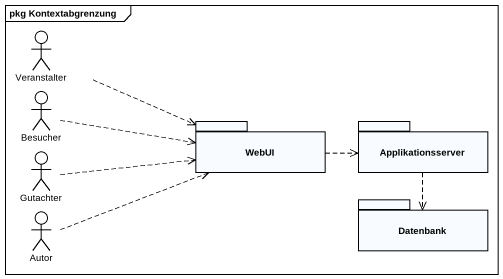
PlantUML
@startuml
mainframe pkg Kontextabgrenzung
actor Veranstalter
actor Besucher
package WebUI {
}
package Applikationsserver {
}
actor Gutachter
actor Autor
package Datenbank {
}
Veranstalter .right.> WebUI
Besucher .right.> WebUI
WebUI .right.> Applikationsserver
Applikationsserver ..> Datenbank
Gutachter .right.> WebUI
Autor .right.> WebUI
@enduml
